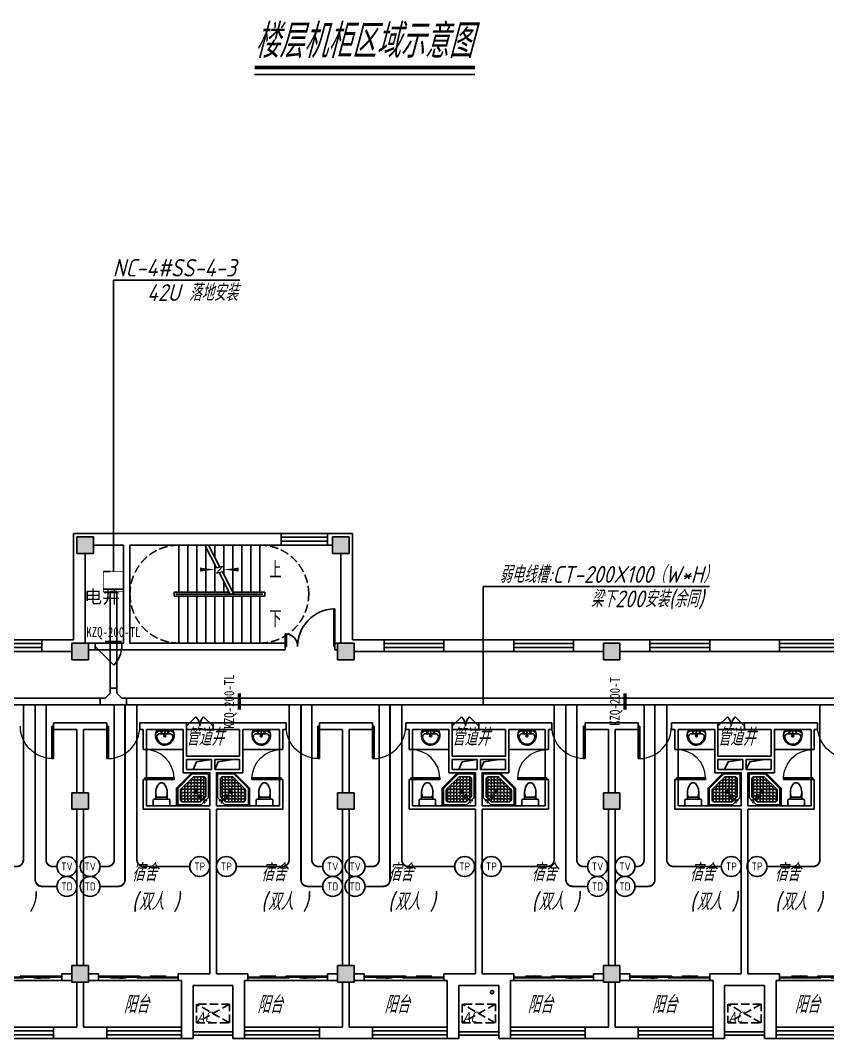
# Model space of a CAD drawing. Extents: x 0 to 2972856, y -1269770 to 0.
# Drawn here: x 2681356 to 2705657, y -1232746 to -1202110 of the extents above; entities that cross this region are included whole.
import ezdxf
from ezdxf.enums import TextEntityAlignment as Align

# ---------------------------------------------------------------- set-up
doc = ezdxf.new("R2010")
doc.units = 0
doc.header["$LTSCALE"] = 1000
doc.header["$PDSIZE"] = 50
doc.linetypes.add('DASH', pattern=[0.35, 0.25, -0.1])
doc.linetypes.add('接地线', pattern=[1.35002, 0.5, -1e-05, 1e-05, 0.5, -0.125, 0.1, -0.125])
for name, color, linetype in [('0000集水坑', 4, 'Continuous'), ('1-建筑底图', 8, 'Continuous'), ('CABLETRAY_DIM', 3, 'Continuous'), ('CABLETRAY_PDS', 4, 'Continuous'), ('EQUIP-通讯', 3, 'Continuous'), ('PUB_TEXT', 7, 'Continuous'), ('TEL_SYMB', 3, 'Continuous'), ('WIRE-综合布线', 4, 'Continuous'), ('抗震支吊架', 2, 'Continuous'), ('洁具', 251, 'Continuous'), ('电-线路-接地网', 6, '接地线'), ('空调外机', 251, 'Continuous')]:
    doc.layers.add(name, color=color, linetype=linetype)
doc.styles.add('_TCH_DIM', font='SIMPLEX', dxfattribs={"bigfont": 'GBCBIG'})
doc.styles.add('_TEL_ATTDEF', font='GBENOR', dxfattribs={"width": 0.8, "height": 3, "bigfont": 'GBCBIG'})
doc.styles.add('_TEL_DIM', font='SIMPLEX', dxfattribs={"width": 0.8, "height": 3.5, "bigfont": 'HZTXT'})
doc.styles.add('kzcad', font='', dxfattribs={"width": 0.8})
doc.styles.get("Standard").update_dxf_attribs({"font": 'gbeitc.shx', "bigfont": 'gbcbig.shx'})
doc.styles.add('黑体', font='')
doc.styles.get('kzcad').set_extended_font_data('SimSun')
doc.styles.get('黑体').set_extended_font_data('SimHei')
doc.linetypes.add('JIEDI', pattern='A,1.25,-0.25,0.25,-0.25,0.625,["/",Standard,S=0.6,R=0,X=0,Y=-0.3],0.625,-0.25,0.25,-0.25', length=4)

# ---------------------------------------------------------------- blocks, each defined once
blk = doc.blocks.new('19寸标准机柜')
at = {"layer": 'CABLETRAY_PDS'}
blk.add_line((-300, 0), (-100, 0), dxfattribs=at)
at = {"layer": '电-线路-接地网', "color": 3, "linetype": 'JIEDI', "const_width": 15}
blk.add_lwpolyline([(-300, 0), (300, 0), (300, -600), (-300, -600)], close=True, dxfattribs=at)
at = {"layer": '电-线路-接地网', "color": 3, "linetype": 'JIEDI'}
blk.add_lwpolyline([(-300, -531), (300, -531)], dxfattribs=at)
blk = doc.blocks.new('$equip$00003204')
at = {"const_width": 0.05}
blk.add_lwpolyline([(0, 0.5, -1), (0, -0.5, -1), (0, 0.5, 0.021884)], format="xyb", dxfattribs=at)
blk.add_circle((0, 0), 0.5)
for p in [(-0.5, 0), (0, 0.5), (0.5, 0), (0, -0.5)]:
    blk.add_point(p)
at = {"color": 7, "style": '_TEL_ATTDEF'}
blk.add_attdef('$TEXT$', text='', height=0.4, dxfattribs=at).set_placement((0, 0), align=Align.MIDDLE_CENTER)
at = {"color": 7, "style": '_TEL_DIM', "flags": 1}
for tag in ['A', 'REMARK']:
    blk.add_attdef(tag, text='', height=0.00002, dxfattribs=at).set_placement((0, 0), align=Align.MIDDLE_CENTER)
blk = doc.blocks.new('$equip$00003209')
at = {"const_width": 0.05}
blk.add_lwpolyline([(0, 0.5, -1), (0, -0.5, -1), (0, 0.5, 0.021884)], format="xyb", dxfattribs=at)
blk.add_circle((0, 0), 0.5)
for p in [(-0.5, 0), (0, 0.5), (0.5, 0), (0, -0.5)]:
    blk.add_point(p)
at = {"color": 7, "style": '_TEL_ATTDEF'}
blk.add_attdef('$TEXT$', text='', height=0.4, dxfattribs=at).set_placement((0, 0), align=Align.MIDDLE_CENTER)
at = {"color": 7, "style": '_TEL_DIM', "flags": 1}
for tag in ['A', 'REMARK']:
    blk.add_attdef(tag, text='', height=0.00002, dxfattribs=at).set_placement((0, 0), align=Align.MIDDLE_CENTER)
blk = doc.blocks.new('$equip$00003208')
at = {"const_width": 0.05}
blk.add_lwpolyline([(0, 0.5, -1), (0, -0.5, -1), (0, 0.5, 0.021884)], format="xyb", dxfattribs=at)
blk.add_circle((0, 0), 0.5)
for p in [(-0.5, 0), (0, 0.5), (0.5, 0), (0, -0.5)]:
    blk.add_point(p)
at = {"color": 7, "style": '_TEL_ATTDEF'}
blk.add_attdef('$TEXT$', text='', height=0.4, dxfattribs=at).set_placement((0, 0), align=Align.MIDDLE_CENTER)
at = {"color": 7, "style": '_TEL_DIM', "flags": 1}
for tag in ['A', 'REMARK']:
    blk.add_attdef(tag, text='', height=0.00002, dxfattribs=at).set_placement((0, 0), align=Align.MIDDLE_CENTER)
blk = doc.blocks.new('2t21gqw')
at = {"layer": '0000集水坑'}
blk.add_circle((20400, -76400), 50, dxfattribs=at)
blk = doc.blocks.new('1F平面-CAD导入_dwg_Drawing4_t3_dwg_$plan$00001613-474159-1F-927810-1F')
at = {"layer": '洁具'}
for p, q in [((-200, 170), (-430, 170)), ((-260, -140), (-260, 140)), ((-30, 250), (-170, 250)), ((-200, -170), (-200, -220)), ((-170, -250), (-30, -250))]:
    blk.add_line(p, q, dxfattribs=at)
for points in [[(-200, 220), (-200, 170), (-200, -170), (-430, -170)], [(0, -220), (0, 220)]]:
    blk.add_lwpolyline(points, dxfattribs=at)
for centre, radius, start, end in [((-590, 0), 110, 123.4509, 236.5491), ((-413, -227), 398, 67.4505, 126.6381), ((-170, 220), 30, 90, 180), ((-30, 220), 30, 0, 90), ((-413, 227), 398, 233.3619, 292.5495), ((-170, -220), 30, 180, 270), ((-30, -220), 30, 270, 0)]:
    blk.add_arc(centre, radius, start, end, dxfattribs=at)
blk = doc.blocks.new('$lvtry$00000169')
at = {"color": 0}
for p, q in [((259, -36), (259, 0)), ((36, -259), (0, -259)), ((24, -259), (24, -976)), ((259, -36), (36, -259)), ((36, -259), (36, -964)), ((276, -120), (120, -276)), ((120, -276), (120, -808)), ((144, -151), (291, -298)), ((151, -144), (298, -291)), ((173, -309), (173, -239)), ((183, -213), (205, -213)), ((220, -213), (243, -213)), ((259, -24), (976, -24)), ((259, -36), (964, -36)), ((270, -213), (270, -143)), ((270, -213), (340, -213)), ((270, -263), (270, -239)), ((276, -120), (808, -120)), ((366, -213), (366, -143)), ((366, -213), (436, -213)), ((366, -309), (366, -239)), ((462, -213), (462, -143)), ((462, -213), (532, -213)), ((462, -309), (462, -239)), ((558, -213), (558, -143)), ((558, -213), (628, -213)), ((558, -309), (558, -239)), ((655, -213), (655, -143)), ((655, -213), (725, -213)), ((655, -309), (655, -239)), ((751, -213), (751, -143)), ((751, -213), (821, -213)), ((751, -309), (751, -239)), ((847, -213), (847, -143)), ((847, -213), (880, -213)), ((847, -309), (847, -239)), ((880, -192), (880, -460)), ((964, -36), (976, -24)), ((964, -36), (964, -525)), ((976, -24), (976, -530)), ((120, -309), (147, -309)), ((120, -405), (147, -405)), ((120, -501), (147, -501)), ((120, -598), (147, -598)), ((173, -309), (243, -309)), ((173, -405), (173, -335)), ((173, -405), (243, -405)), ((173, -501), (173, -431)), ((173, -501), (243, -501)), ((173, -598), (173, -528)), ((173, -598), (243, -598)), ((270, -405), (270, -335)), ((270, -405), (340, -405)), ((270, -501), (270, -431)), ((270, -501), (340, -501)), ((270, -598), (270, -528)), ((270, -598), (340, -598)), ((334, -309), (340, -309)), ((366, -309), (436, -309)), ((366, -405), (366, -335)), ((366, -405), (379, -405)), ((366, -501), (366, -431)), ((366, -501), (436, -501)), ((366, -598), (366, -528)), ((366, -598), (436, -598)), ((462, -309), (532, -309)), ((462, -405), (462, -335)), ((462, -405), (532, -405)), ((462, -501), (462, -431)), ((462, -501), (532, -501)), ((462, -598), (462, -528)), ((462, -598), (532, -598)), ((859, -511), (511, -859)), ((964, -525), (525, -964)), ((976, -530), (530, -976)), ((558, -309), (628, -309)), ((558, -405), (558, -335)), ((558, -405), (628, -405)), ((558, -501), (558, -431)), ((558, -501), (628, -501)), ((558, -598), (558, -528)), ((558, -598), (628, -598)), ((655, -309), (725, -309)), ((655, -405), (655, -335)), ((655, -405), (725, -405)), ((655, -501), (655, -431)), ((655, -501), (725, -501)), ((655, -598), (655, -528)), ((655, -598), (725, -598)), ((751, -309), (821, -309)), ((751, -405), (751, -335)), ((751, -405), (821, -405)), ((751, -501), (751, -431)), ((751, -501), (821, -501)), ((751, -598), (751, -528)), ((751, -598), (773, -598)), ((847, -309), (880, -309)), ((847, -405), (847, -335)), ((847, -405), (880, -405)), ((847, -501), (847, -431)), ((847, -501), (867, -501)), ((964, -525), (976, -530)), ((120, -694), (147, -694)), ((120, -790), (147, -790)), ((173, -694), (173, -624)), ((173, -694), (243, -694)), ((173, -790), (173, -720)), ((173, -790), (243, -790)), ((173, -878), (173, -816)), ((192, -880), (460, -880)), ((270, -694), (270, -624)), ((270, -694), (340, -694)), ((270, -790), (270, -720)), ((270, -790), (340, -790)), ((270, -880), (270, -816)), ((366, -694), (366, -624)), ((366, -694), (436, -694)), ((366, -790), (366, -720)), ((366, -790), (436, -790)), ((366, -880), (366, -816)), ((462, -694), (462, -624)), ((462, -694), (532, -694)), ((462, -790), (462, -720)), ((462, -790), (532, -790)), ((462, -880), (462, -816)), ((558, -694), (558, -624)), ((558, -694), (628, -694)), ((558, -790), (558, -720)), ((558, -790), (580, -790)), ((655, -694), (655, -624)), ((655, -694), (676, -694)), ((36, -964), (24, -976)), ((24, -976), (530, -976)), ((36, -964), (525, -964)), ((525, -964), (530, -976))]:
    blk.add_line(p, q, dxfattribs=at)
blk.add_lwpolyline([(0, 0), (0, -1000), (540, -1000), (1000, -540), (1000, 0)], close=True)
for points in [[(0, 0), (0, -1000)], [(0, 0), (1000, 0)], [(1000, 0), (1000, -540)], [(136, -190), (148, -178), (132, -162), (121, -174)], [(190, -136), (178, -148), (162, -132), (174, -121)], [(1000, -540), (540, -1000)], [(0, -1000), (540, -1000)]]:
    blk.add_lwpolyline(points, close=True, dxfattribs=at)
for radius in [43.8, 31.1]:
    blk.add_circle((416, -428), radius, dxfattribs=at)
for centre, radius, start, end in [((296, -296), 40.6, 142.583, 128.4197), ((296, -296), 28.6, 145.828, 125.6599), ((808, -192), 72, 0, 90), ((808, -460), 72, 315, 0), ((192, -808), 72, 180, 270), ((460, -808), 72, 270, 315)]:
    blk.add_arc(centre, radius, start, end, dxfattribs=at)
for p in [(103, -156, 0), (156, -102, 0), (416, -428, 0)]:
    blk.add_point(p, dxfattribs=at)
blk = doc.blocks.new('$lvtry$00000178')
at = {"color": 0}
for p, q in [((-238, 0), (238, 0)), ((-214, -36), (-272, -91)), ((-180, -23), (180, -23)), ((-142, -105), (140, -105)), ((140, -105), (-142, -105)), ((216, -37), (268, -91))]:
    blk.add_line(p, q, dxfattribs=at)
blk.add_lwpolyline([(-104, -430, 0.224698), (110, -425, 0.348046), (269, -79), (239, 0), (-241, 0), (-271, -79, 0.356844)], format="xyb", close=True, dxfattribs=at)
for centre, radius in [((-100, -65), 16.3), ((1, -172), 31.6), ((100, -65), 16.3)]:
    blk.add_circle(centre, radius, dxfattribs=at)
at = {"color": 0, "lineweight": 13}
blk.add_circle((1, -172), 23, dxfattribs=at)
at = {"color": 0}
for centre, radius, start, end in [((-142, -205), 100, 90, 190.5602), ((-1, -179), 243, 190.5602, 349.4398), ((-180, -73), 50, 90, 133.181), ((140, -205), 100, 349.4398, 90), ((180, -73), 50, 44.5607, 90)]:
    blk.add_arc(centre, radius, start, end, dxfattribs=at)
for p in [(0, -65), (1, -172)]:
    blk.add_point(p, dxfattribs=at)
blk = doc.blocks.new('A$C70365C93')
at = {"layer": '洁具'}
blk.add_lwpolyline([(-1900, 2300), (-1900, 1700), (-800, 1700), (-800, 2300)], close=True, dxfattribs=at)
blk.add_blockref('$lvtry$00000178', (-1350, 2280), dxfattribs=at)
at = {"layer": '洁具', "rotation": 180}
blk.add_blockref('$lvtry$00000169', (0, 0), dxfattribs=at)
at = {"layer": '洁具', "extrusion": (0, 0, -1), "xscale": -1, "zscale": -1, "rotation": 90}
blk.add_blockref('1F平面-CAD导入_dwg_Drawing4_t3_dwg_$plan$00001613-474159-1F-927810-1F', (1450, 0), dxfattribs=at)
blk = doc.blocks.new('A$Cf5a72a1b')
at = {"layer": '空调外机', "linetype": 'DASH'}
for p, q in [((1000, 563), (0, 0)), ((1000, 0), (0, 563))]:
    blk.add_line(p, q, dxfattribs=at)
blk.add_lwpolyline([(1000, 563), (0, 563), (0, 0), (1000, 0)], close=True, dxfattribs=at)
at = {"layer": 'PUB_TEXT'}
blk.add_text('AC', height=315, dxfattribs=at).set_placement((5, 18))
blk = doc.blocks.new('$WINLIB2D$00000001')
at = {"color": 0}
for points in [[(-0.5, 0.5), (-0.5, -0.5)], [(-0.5, 0.5), (0.5, 0.5)], [(0.5, -0.5), (0.5, 0.5)], [(0.5, 0.167), (-0.5, 0.167)], [(0.5, -0.167), (-0.5, -0.167)], [(-0.5, -0.5), (0.5, -0.5)]]:
    blk.add_lwpolyline(points, dxfattribs=at)
blk = doc.blocks.new('$DorLib2D$00000131')
at = {"color": 0, "linetype": 'Continuous'}
for p, q in [((0.15, 0.125), (0.232, 0.197)), ((0.232, 0.197), (0.232, 0.125)), ((-0.5, 0.125), (-0.5, 0)), ((0.019, 0.125), (-0.5, 0.125)), ((-0.5, 0), (0.019, 0)), ((-0.024, 0), (0.5, 0)), ((-0.024, -0.125), (-0.024, 0)), ((0.019, 0), (0.019, 0.125)), ((0.35, 0.125), (0.15, 0.125)), ((0.5, 0), (0.5, -0.125)), ((-0.35, -0.125), (-0.15, -0.125)), ((-0.232, -0.197), (-0.232, -0.125)), ((-0.15, -0.125), (-0.232, -0.197)), ((0.5, -0.125), (-0.024, -0.125))]:
    blk.add_line(p, q, dxfattribs=at)
blk = doc.blocks.new('$DorLib2D$00000114')
at = {"color": 0}
blk.add_line((0.5, 0), (-0.207, 0.707), dxfattribs=at)
blk.add_arc((0.5, 0), 1, 135, 180, dxfattribs=at)
blk = doc.blocks.new('$DorLib2D$00000225')
at = {"color": 0}
for p, q in [((0.475, -0.001), (0.475, 0.752)), ((0.475, 0.752), (0.5, 0.752)), ((0.5, -0.001), (0.5, 0.752)), ((-0.5, 0), (-0.5, 0.252)), ((-0.475, 0.252), (-0.5, 0.252)), ((-0.475, 0), (-0.475, 0.252)), ((-0.475, 0), (-0.5, 0)), ((0.475, -0.001), (0.5, -0.001))]:
    blk.add_line(p, q, dxfattribs=at)
for centre, radius, start, end in [((0.505, -0.002), 0.755, 92.2493, 179.7238), ((-0.501, 0.003), 0.251, 359.7899, 84.0974)]:
    blk.add_arc(centre, radius, start, end, dxfattribs=at)
blk = doc.blocks.new('$DorLib2D$00000116')
at = {"color": 0}
for p, q in [((-0.5, 0), (-0.146, 0.354)), ((0.5, 0), (0.146, 0.354))]:
    blk.add_line(p, q, dxfattribs=at)
for centre, start, end in [((-0.5, 0), 0, 45), ((0.5, 0), 135, 180)]:
    blk.add_arc(centre, 0.5, start, end, dxfattribs=at)
blk = doc.blocks.new('$DorLib2D$00000001')
for p, q in [((0.45, 0.975), (0.5, 0.975)), ((0.45, 0), (0.45, 0.975)), ((0.5, 0), (0.5, 0.975)), ((0.5, 0), (0.45, 0))]:
    blk.add_line(p, q)
at = {"lineweight": 13}
blk.add_arc((0.475, 0), 0.975, 91.4693, 180, dxfattribs=at)
blk = doc.blocks.new('1-三层建筑底图')
at = {"layer": '1-建筑底图'}
for points in [[(8100, 12900), (7600, 12900), (7600, 12400), (8100, 12400)], [(15800, 12900), (15300, 12900), (15300, 12400), (15800, 12400)], [(7950, 9700), (7450, 9700), (7450, 9200), (7950, 9200)], [(15950, 9700), (15450, 9700), (15450, 9200), (15950, 9200)], [(23950, 9700), (23450, 9700), (23450, 9200), (23950, 9200)], [(7950, 5200), (7450, 5200), (7450, 4700), (7950, 4700)], [(15950, 5200), (15450, 5200), (15450, 4700), (15950, 4700)], [(23950, 5200), (23450, 5200), (23450, 4700), (23950, 4700)], [(7950, 0), (7450, 0), (7450, -500), (7950, -500)], [(15950, 0), (15450, 0), (15450, -500), (15950, -500)], [(23950, 0), (23450, 0), (23450, -500), (23950, -500)]]:
    blk.add_hatch(color=256, dxfattribs=at).paths.add_polyline_path(points)
for p, q in [((9100, 13000), (7500, 13000)), ((7500, 9800), (7500, 13000)), ((8100, 12900), (7600, 12900)), ((7600, 12900), (7600, 12400)), ((8100, 12400), (8100, 12900)), ((13750, 13000), (9100, 13000)), ((13750, 12650), (13750, 13000)), ((15900, 13000), (15150, 13000)), ((15150, 13000), (15150, 12650)), ((15800, 12900), (15300, 12900)), ((15300, 12900), (15300, 12400)), ((15800, 12400), (15800, 12900)), ((15900, 9800), (15900, 13000)), ((9000, 12650), (8100, 12650)), ((9000, 9700), (9000, 12650)), ((9200, 9700), (9200, 12650)), ((9200, 12650), (13750, 12650)), ((10675, 12650), (9200, 12650)), ((9200, 12650), (9200, 9700)), ((11450.4, 12650), (10675, 12650)), ((10675, 11235), (10675, 12650)), ((10675, 11235), (10675, 12650)), ((10945, 11235), (10945, 12650)), ((11215, 11235), (11215, 12650)), ((11807.2, 11963.3), (11450.4, 12650)), ((11485, 11235), (11485, 12583.5)), ((13105, 12650), (11563.1, 12650)), ((11908.3, 11985.7), (11563.1, 12650)), ((11755, 12280.7), (11755, 12650)), ((12025, 11761.1), (12025, 12650)), ((12295, 11241.5), (12295, 12650)), ((12565, 11235), (12565, 12650)), ((12835, 11235), (12835, 12650)), ((13105, 11235), (13105, 12650)), ((15150, 12650), (15300, 12650)), ((7600, 12400), (8100, 12400)), ((7850, 9700), (7850, 12400)), ((15300, 12400), (15800, 12400)), ((15550, 9700), (15550, 12400)), ((11755, 11235), (11755, 12063.9)), ((11989.6, 12003.6), (11807.2, 11963.3)), ((11807.7, 11805.5), (11989.6, 12003.6)), ((11982, 11843.9), (11807.7, 11805.5)), ((12216.9, 11175), (11880.9, 11821.6)), ((12329.6, 11175), (11982, 11843.9)), ((12025, 11235), (12025, 11544.3)), ((12185.7, 11235), (10525, 11235)), ((10525, 11235), (10525, 11115)), ((10525, 11115), (13255, 11115)), ((12216.9, 11175), (10585, 11175)), ((10585, 11175), (10585, 11175)), ((10585, 11175), (12216.9, 11175)), ((12216.9, 11175), (10675, 11175)), ((10675, 11175), (13105, 11175)), ((10675, 11115), (10675, 9700)), ((10675, 9700), (10675, 11115)), ((10945, 11115), (10945, 9700)), ((11215, 11115), (11215, 9700)), ((11485, 11115), (11485, 9700)), ((11755, 11115), (11755, 9700)), ((12025, 11115), (12025, 9700)), ((12295, 11115), (12295, 9700)), ((13255, 11235), (12298.4, 11235)), ((13105, 11175), (12329.6, 11175)), ((13195, 11175), (12329.6, 11175)), ((12329.6, 11175), (13195, 11175)), ((12565, 11115), (12565, 9700)), ((12835, 11115), (12835, 9700)), ((13105, 11175), (13105, 11175)), ((13105, 11115), (13105, 9700)), ((13195, 11175), (13195, 11175)), ((13255, 11115), (13255, 11235)), ((7500, 9800), (6550, 9800)), ((6550, 9800), (6550, 9450)), ((7950, 9700), (7450, 9700)), ((7450, 9700), (7450, 9200)), ((7950, 9200), (7950, 9700)), ((8150, 9700), (7950, 9700)), ((7950, 9500), (8150, 9500)), ((8150, 9500), (8150, 9700)), ((8950, 9700, 100), (8150, 9700, 100)), ((8950, 9500, 100), (8150, 9500, 100)), ((9000, 9700), (8950, 9700)), ((8950, 9700), (8950, 9500)), ((8950, 9500), (9100, 9500)), ((9100, 9500), (13870, 9500)), ((13870, 9700), (9200, 9700)), ((9200, 9700), (10675, 9700)), ((10675, 9700), (13105, 9700)), ((13870, 9500), (13870, 9700)), ((15450, 9700), (15370, 9700)), ((15370, 9700), (15370, 9500)), ((15370, 9500), (15450, 9500)), ((15950, 9700), (15450, 9700)), ((15450, 9700), (15450, 9200)), ((16850, 9800), (15900, 9800)), ((15950, 9200), (15950, 9700)), ((16850, 9450), (16850, 9800)), ((20750, 9800), (18650, 9800)), ((18650, 9800), (18650, 9450)), ((20750, 9450), (20750, 9800)), ((23700, 9800), (22550, 9800)), ((22550, 9800), (22550, 9450)), ((23950, 9700), (23450, 9700)), ((23450, 9700), (23450, 9200)), ((24850, 9800), (23700, 9800)), ((23950, 9200), (23950, 9700)), ((24850, 9450), (24850, 9800)), ((28750, 9800), (26650, 9800)), ((26650, 9800), (26650, 9450)), ((28750, 9450), (28750, 9800)), ((6550, 9450), (7450, 9450)), ((7450, 9200), (7950, 9200)), ((15450, 9200), (15950, 9200)), ((15950, 9450), (16850, 9450)), ((18650, 9450), (20750, 9450)), ((22550, 9450), (23450, 9450)), ((23450, 9200), (23950, 9200)), ((23950, 9450), (24850, 9450)), ((26650, 9450), (28750, 9450)), ((7700, 7300), (6900, 7300)), ((6900, 7300), (6900, 7100)), ((6900, 7100), (7600, 7100)), ((7600, 7100), (7600, 5200)), ((8500, 7300), (7700, 7300)), ((7800, 7100), (8500, 7100)), ((7800, 7100), (7800, 5200)), ((8500, 7100), (8500, 7300)), ((9600, 7300), (9500, 7300)), ((9500, 7300), (9500, 7100)), ((9500, 7100), (9600, 7100)), ((10800, 7300), (9600, 7300)), ((9600, 7100), (9600, 6500)), ((10800, 7100), (9700, 7100)), ((9700, 6500), (9700, 7100)), ((10900, 7300), (10800, 7300)), ((10800, 7100), (10800, 6300)), ((11700, 7300), (10900, 7300)), ((10900, 7100), (10900, 7300)), ((11700, 7100), (10900, 7100)), ((10900, 7100), (10900, 6300)), ((12600, 7300), (11700, 7300)), ((11700, 7300), (11700, 7100)), ((11700, 7100), (12500, 7100)), ((12500, 7100), (12500, 6300)), ((13800, 7300), (12600, 7300)), ((13700, 7100), (12600, 7100)), ((12600, 7100), (12600, 6300)), ((13700, 7100), (13700, 6500)), ((13900, 7300), (13800, 7300)), ((13800, 6500), (13800, 7100)), ((13800, 7100), (13900, 7100)), ((13900, 7100), (13900, 7300)), ((15700, 7300), (14900, 7300)), ((14900, 7300), (14900, 7100)), ((14900, 7100), (15600, 7100)), ((15600, 7100), (15600, 5200)), ((16500, 7300), (15700, 7300)), ((15800, 7100), (15800, 5200)), ((15800, 7100), (16500, 7100)), ((16500, 7100), (16500, 7300)), ((17600, 7300), (17500, 7300)), ((17500, 7300), (17500, 7100)), ((17500, 7100), (17600, 7100)), ((18800, 7300), (17600, 7300)), ((17600, 7100), (17600, 6500)), ((18800, 7100), (17700, 7100)), ((17700, 6500), (17700, 7100)), ((18900, 7300), (18800, 7300)), ((18800, 7100), (18800, 6300)), ((19700, 7300), (18900, 7300)), ((18900, 7100), (18900, 7300)), ((19700, 7100), (18900, 7100)), ((18900, 7100), (18900, 6300)), ((20600, 7300), (19700, 7300)), ((19700, 7300), (19700, 7100)), ((19700, 7100), (20500, 7100)), ((20500, 7100), (20500, 6300)), ((21800, 7300), (20600, 7300)), ((21700, 7100), (20600, 7100)), ((20600, 7100), (20600, 6300)), ((21700, 7100), (21700, 6500)), ((21900, 7300), (21800, 7300)), ((21800, 6500), (21800, 7100)), ((21800, 7100), (21900, 7100)), ((21900, 7100), (21900, 7300)), ((23700, 7300), (22900, 7300)), ((22900, 7300), (22900, 7100)), ((22900, 7100), (23600, 7100)), ((23600, 7100), (23600, 5200)), ((24500, 7300), (23700, 7300)), ((23800, 7100), (23800, 5200)), ((23800, 7100), (24500, 7100)), ((24500, 7100), (24500, 7300)), ((25600, 7300), (25500, 7300)), ((25500, 7300), (25500, 7100)), ((25500, 7100), (25600, 7100)), ((26800, 7300), (25600, 7300)), ((25600, 7100), (25600, 6500)), ((26800, 7100), (25700, 7100)), ((25700, 6500), (25700, 7100)), ((26900, 7300), (26800, 7300)), ((26800, 7100), (26800, 6300)), ((27700, 7300), (26900, 7300)), ((26900, 7100), (26900, 7300)), ((27700, 7100), (26900, 7100)), ((26900, 7100), (26900, 6300)), ((28600, 7300), (27700, 7300)), ((27700, 7300), (27700, 7100)), ((27700, 7100), (28500, 7100)), ((28500, 7100), (28500, 6300)), ((29800, 7300), (28600, 7300)), ((29700, 7100), (28600, 7100)), ((28600, 7100), (28600, 6300)), ((29700, 7100), (29700, 6500)), ((29900, 7300), (29800, 7300)), ((29800, 6500), (29800, 7100)), ((29800, 7100), (29900, 7100)), ((29900, 7100), (29900, 7300)), ((9600, 6500), (9700, 6500)), ((9700, 6500), (9700, 5600)), ((13700, 6500), (13700, 5600)), ((13700, 6500), (13800, 6500)), ((17600, 6500), (17700, 6500)), ((17700, 6500), (17700, 5600)), ((21700, 6500), (21700, 5600)), ((21700, 6500), (21800, 6500)), ((25600, 6500), (25700, 6500)), ((25700, 6500), (25700, 5600)), ((29700, 6500), (29700, 5600)), ((29700, 6500), (29800, 6500)), ((10800, 6300), (10800, 5800)), ((11700, 6300), (10900, 6300)), ((11650, 6200), (10900, 6200)), ((10900, 6200), (10900, 5900)), ((11650, 6200), (11650, 5900)), ((12500, 6300), (11700, 6300)), ((12500, 6200), (11750, 6200)), ((11750, 6200), (11750, 5900)), ((12500, 6200), (12500, 5900)), ((12600, 6300), (12600, 5800)), ((18800, 6300), (18800, 5800)), ((19700, 6300), (18900, 6300)), ((19650, 6200), (18900, 6200)), ((18900, 6200), (18900, 5900)), ((19650, 6200), (19650, 5900)), ((20500, 6300), (19700, 6300)), ((20500, 6200), (19750, 6200)), ((19750, 6200), (19750, 5900)), ((20500, 6200), (20500, 5900)), ((20600, 6300), (20600, 5800)), ((26800, 6300), (26800, 5800)), ((27700, 6300), (26900, 6300)), ((27650, 6200), (26900, 6200)), ((26900, 6200), (26900, 5900)), ((27650, 6200), (27650, 5900)), ((28500, 6300), (27700, 6300)), ((28500, 6200), (27750, 6200)), ((27750, 6200), (27750, 5900)), ((28500, 6200), (28500, 5900)), ((28600, 6300), (28600, 5800)), ((11650, 5900), (10900, 5900)), ((12500, 5900), (11750, 5900)), ((19650, 5900), (18900, 5900)), ((20500, 5900), (19750, 5900)), ((27650, 5900), (26900, 5900)), ((28500, 5900), (27750, 5900)), ((9700, 5600), (9600, 5600)), ((9600, 5600), (9600, 4700)), ((9700, 4800), (9700, 5600)), ((11600, 5800), (10800, 5800)), ((11600, 5800), (11600, 4800)), ((11800, 5800), (11800, 4800)), ((12600, 5800), (11800, 5800)), ((13800, 5600), (13700, 5600)), ((13700, 5600), (13700, 4800)), ((13800, 4700), (13800, 5600)), ((17700, 5600), (17600, 5600)), ((17600, 5600), (17600, 4700)), ((17700, 4800), (17700, 5600)), ((19600, 5800), (18800, 5800)), ((19600, 5800), (19600, 4800)), ((19800, 5800), (19800, 4800)), ((20600, 5800), (19800, 5800)), ((21800, 5600), (21700, 5600)), ((21700, 5600), (21700, 4800)), ((21800, 4700), (21800, 5600)), ((25700, 5600), (25600, 5600)), ((25600, 5600), (25600, 4700)), ((25700, 4800), (25700, 5600)), ((27600, 5800), (26800, 5800)), ((27600, 5800), (27600, 4800)), ((27800, 5800), (27800, 4800)), ((28600, 5800), (27800, 5800)), ((29800, 5600), (29700, 5600)), ((29700, 5600), (29700, 4800)), ((29800, 4700), (29800, 5600)), ((7950, 5200), (7450, 5200)), ((7450, 5200), (7450, 4700)), ((7950, 4700), (7950, 5200)), ((15950, 5200), (15450, 5200)), ((15450, 5200), (15450, 4700)), ((15950, 4700), (15950, 5200)), ((23950, 5200), (23450, 5200)), ((23450, 5200), (23450, 4700)), ((23950, 4700), (23950, 5200)), ((7450, 4700), (7950, 4700)), ((7600, 4700), (7600, 0)), ((7800, 4700), (7800, 0)), ((9600, 4700), (11600, 4700)), ((9700, 4800), (11600, 4800)), ((11600, 4700), (11600, -250)), ((13700, 4800), (11800, 4800)), ((13800, 4700), (11800, 4700)), ((11800, 4700), (11800, -250)), ((15450, 4700), (15950, 4700)), ((15600, 4700), (15600, 0)), ((15800, 4700), (15800, 0)), ((17600, 4700), (19600, 4700)), ((17700, 4800), (19600, 4800)), ((19600, 4700), (19600, -250)), ((21700, 4800), (19800, 4800)), ((21800, 4700), (19800, 4700)), ((19800, 4700), (19800, -250)), ((23450, 4700), (23950, 4700)), ((23600, 4700), (23600, 0)), ((23800, 4700), (23800, 0)), ((25600, 4700), (27600, 4700)), ((25700, 4800), (27600, 4800)), ((27600, 4700), (27600, -250)), ((29700, 4800), (27800, 4800)), ((29800, 4700), (27800, 4700)), ((27800, 4700), (27800, -250)), ((7950, 0), (7450, 0)), ((7450, 0), (7450, -500)), ((7950, -500), (7950, 0)), ((15950, 0), (15450, 0)), ((15450, 0), (15450, -500)), ((15950, -500), (15950, 0)), ((23950, 0), (23450, 0)), ((23450, 0), (23450, -500)), ((23950, -500), (23950, 0)), ((7450, -250), (7150, -250)), ((7150, -250), (7150, -450)), ((8250, -250), (7950, -250)), ((8250, -450), (8250, -250)), ((11000, -250), (10650, -250)), ((10650, -250), (10650, -450)), ((11600, -250), (11000, -250)), ((12400, -250), (11800, -250)), ((12750, -250), (12400, -250)), ((12750, -450), (12750, -250)), ((15450, -250), (15150, -250)), ((15150, -250), (15150, -450)), ((16250, -250), (15950, -250)), ((16250, -450), (16250, -250)), ((19000, -250), (18650, -250)), ((18650, -250), (18650, -450)), ((19600, -250), (19000, -250)), ((20400, -250), (19800, -250)), ((20750, -250), (20400, -250)), ((20750, -450), (20750, -250)), ((23450, -250), (23150, -250)), ((23150, -250), (23150, -450)), ((24250, -250), (23950, -250)), ((24250, -450), (24250, -250)), ((27000, -250), (26650, -250)), ((26650, -250), (26650, -450)), ((27600, -250), (27000, -250)), ((28400, -250), (27800, -250)), ((28750, -250), (28400, -250)), ((28750, -450), (28750, -250)), ((7150, -450), (4750, -450)), ((7150, -450), (7450, -450)), ((7450, -500), (7950, -500)), ((7600, -500), (7600, -1850)), ((7800, -500), (7800, -1850)), ((7950, -450), (8250, -450)), ((10650, -450), (8250, -450)), ((10650, -450), (10750, -450)), ((10750, -450), (10750, -1850)), ((11100, -600), (11100, -2200)), ((11700, -600), (11100, -600)), ((12300, -600), (11700, -600)), ((12300, -600), (12300, -2200)), ((12650, -450), (12650, -1850)), ((12650, -450), (12750, -450)), ((15150, -450), (12750, -450)), ((15150, -450), (15450, -450)), ((15450, -500), (15950, -500)), ((15600, -500), (15600, -1850)), ((15800, -500), (15800, -1850)), ((15950, -450), (16250, -450)), ((18650, -450), (16250, -450)), ((18650, -450), (18750, -450)), ((18750, -450), (18750, -1850)), ((19100, -600), (19100, -2200)), ((19700, -600), (19100, -600)), ((20300, -600), (19700, -600)), ((20300, -600), (20300, -2200)), ((20650, -450), (20650, -1850)), ((20650, -450), (20750, -450)), ((23150, -450), (20750, -450)), ((23150, -450), (23450, -450)), ((23450, -500), (23950, -500)), ((23600, -500), (23600, -1850)), ((23800, -500), (23800, -1850)), ((23950, -450), (24250, -450)), ((26650, -450), (24250, -450)), ((26650, -450), (26750, -450)), ((26750, -450), (26750, -1850)), ((27100, -600), (27100, -2200)), ((27700, -600), (27100, -600)), ((28300, -600), (27700, -600)), ((28300, -600), (28300, -2200)), ((28650, -450), (28750, -450)), ((28650, -450), (28650, -1850)), ((28750, -450), (31150, -450)), ((7600, -1850), (6900, -1850)), ((6900, -1850), (6900, -2200)), ((8500, -1850), (7800, -1850)), ((8500, -2200), (8500, -1850)), ((10750, -1850), (10750, -2200)), ((12650, -2200), (12650, -1850)), ((15600, -1850), (14900, -1850)), ((14900, -1850), (14900, -2200)), ((16500, -1850), (15800, -1850)), ((16500, -2200), (16500, -1850)), ((18750, -1850), (18750, -2200)), ((20650, -2200), (20650, -1850)), ((23600, -1850), (22900, -1850)), ((22900, -1850), (22900, -2200)), ((24500, -1850), (23800, -1850)), ((24500, -2200), (24500, -1850)), ((26750, -1850), (26750, -2200)), ((28650, -2200), (28650, -1850)), ((6900, -2200), (7700, -2200)), ((7700, -2200), (8500, -2200)), ((10750, -2200), (11100, -2200)), ((12300, -2200), (12650, -2200)), ((14900, -2200), (15700, -2200)), ((15700, -2200), (16500, -2200)), ((18750, -2200), (19100, -2200)), ((20300, -2200), (20650, -2200)), ((22900, -2200), (23700, -2200)), ((23700, -2200), (24500, -2200)), ((26750, -2200), (27100, -2200)), ((28300, -2200), (28650, -2200))]:
    blk.add_line(p, q, dxfattribs=at)
at = {"layer": '1-建筑底图', "color": 9, "linetype": 'DASH'}
for p, q in [((9200, 11175), (9200, 11175)), ((14580, 11175), (14580, 11175))]:
    blk.add_line(p, q, dxfattribs=at)
for points in [[(10675, 12650, 0.4142136), (9200, 11175)], [(13105, 12650, -0.4142136), (14580, 11175)], [(10675, 9700, -0.4142136), (9200, 11175)], [(13105, 9700, 0.4142136), (14580, 11175)]]:
    blk.add_lwpolyline(points, format="xyb", dxfattribs=at)
at = {"layer": '1-建筑底图'}
for points in [[(13240, 10437.5, 0, 0, 0), (9937.5, 10437.5, 0, 0, 0), (9937.5, 11912.5, 0, 0, 0), (11755, 11912.5, 0, 120, 0), (11305, 11912.5, 0, 0, 0)], [(13240, 11912.5, 0, 0, 0), (12025, 11912.5, 0, 120, 0), (12475, 11912.5, 0, 0, 0)]]:
    blk.add_lwpolyline(points, format="xyseb", dxfattribs=at)
for points in [[(11100, 5900), (11203.6, 6130.3), (11650, 6200)], [(11750, 5900), (11853.6, 6130.3), (12300, 6200)], [(19100, 5900), (19203.6, 6130.3), (19650, 6200)], [(19750, 5900), (19853.6, 6130.3), (20300, 6200)], [(27100, 5900), (27203.6, 6130.3), (27650, 6200)], [(27750, 5900), (27853.6, 6130.3), (28300, 6200)], [(11100, -2000), (12300, -2000)], [(11100, -2100), (12300, -2100)], [(19100, -2000), (20300, -2000)], [(19100, -2100), (20300, -2100)], [(27100, -2000), (28300, -2000)], [(27100, -2100), (28300, -2100)]]:
    blk.add_lwpolyline(points, dxfattribs=at)
for name, p in [('2t21gqw', (-300, 75600)), ('A$C70365C93', (11600, 4800)), ('A$C70365C93', (19600, 4800)), ('A$C70365C93', (27600, 4800)), ('A$Cf5a72a1b', (11200.5, -1723.5)), ('A$Cf5a72a1b', (19200.5, -1723.5)), ('A$Cf5a72a1b', (27200.5, -1723.5))]:
    blk.add_blockref(name, p, dxfattribs=at)
for name, p, xscale, yscale, zscale, rotation in [('$WINLIB2D$00000001', (14450, 12825), 1400, -350, 1400, 180), ('$DorLib2D$00000225', (14620, 9600), -1500, -1500, 200, 180), ('$WINLIB2D$00000001', (5650, 9625), -1800, -350, -1800, 180), ('$DorLib2D$00000114', (8550, 9600), 800, 800, 200, 180), ('$DorLib2D$00000116', (11300, 7200), 800, -800, 200, 179.9999999994664), ('$DorLib2D$00000116', (19300, 7200), 800, -800, 200, 179.9999999994664), ('$DorLib2D$00000116', (27300, 7200), 800, -800, 200, 179.9999999994664), ('$DorLib2D$00000001', (30400, 7200), -1000, 1000, -1000, 180), ('$DorLib2D$00000001', (9650, 6050), 900, 900, 900, 269.9999999994664), ('$DorLib2D$00000001', (13750, 6050), 900, -900, 900, 269.9999999994664), ('$DorLib2D$00000001', (17650, 6050), 900, 900, 900, 269.9999999994664), ('$DorLib2D$00000001', (21750, 6050), 900, -900, 900, 269.9999999994664), ('$DorLib2D$00000001', (25650, 6050), 900, 900, 900, 269.9999999994664), ('$DorLib2D$00000001', (29750, 6050), 900, -900, 900, 269.9999999994664), ('$DorLib2D$00000131', (5950, -350), -2400, 200, -2400, 180), ('$DorLib2D$00000131', (9450, -350), 2400, 200, 2400, 180), ('$DorLib2D$00000131', (13950, -350), -2400, 200, -2400, 180), ('$DorLib2D$00000131', (17450, -350), 2400, 200, 2400, 180), ('$DorLib2D$00000131', (21950, -350), -2400, 200, -2400, 180), ('$DorLib2D$00000131', (25450, -350), 2400, 200, 2400, 180), ('$WINLIB2D$00000001', (5775, -2025), -2249.999999993481, -350, -2249.999999993481, 179.999999999998), ('$WINLIB2D$00000001', (9625, -2025), 2249.999999993481, -350, 2249.999999993481, 180.0000000000041), ('$WINLIB2D$00000001', (13775, -2025), -2249.999999993481, -350, -2249.999999993481, 180.0000000000041), ('$WINLIB2D$00000001', (17625, -2025), 2249.999999993481, -350, 2249.999999993481, 180), ('$WINLIB2D$00000001', (21775, -2025), -2249.999999993481, -350, -2249.999999993481, 180), ('$WINLIB2D$00000001', (25625, -2025), 2249.999999993481, -350, 2249.999999993481, 179.999999999996)]:
    blk.add_blockref(name, p, dxfattribs=dict(at, xscale=xscale, yscale=yscale, zscale=zscale, rotation=rotation))
for name, p, xscale, yscale, zscale in [('$WINLIB2D$00000001', (17750, 9625), -1800, 350, -1800), ('$WINLIB2D$00000001', (21650, 9625), 1800, 350, 1800), ('$WINLIB2D$00000001', (25750, 9625), -1800, 350, -1800), ('$WINLIB2D$00000001', (29650, 9625), 1800, 350, 1800), ('$DorLib2D$00000001', (6400, 7200), 1000, -1000, 1000), ('$DorLib2D$00000001', (9000, 7200), -1000, -1000, -1000), ('$DorLib2D$00000001', (14400, 7200), 1000, -1000, 1000), ('$DorLib2D$00000001', (17000, 7200), -1000, -1000, -1000), ('$DorLib2D$00000001', (22400, 7200), 1000, -1000, 1000), ('$DorLib2D$00000001', (25000, 7200), -1000, -1000, -1000), ('$DorLib2D$00000131', (29950, -350), 2400, -200, 2400), ('$WINLIB2D$00000001', (29775, -2025), 2249.999999993481, 350, 2249.999999993481)]:
    blk.add_blockref(name, p, dxfattribs=dict(at, xscale=xscale, yscale=yscale, zscale=zscale))
at = {"layer": '1-建筑底图', "xscale": -1, "rotation": 359.9999999999999}
for p in [(11800, 4800), (19800, 4800), (27800, 4800)]:
    blk.add_blockref('A$C70365C93', p, dxfattribs=at)
at = {"layer": '1-建筑底图', "color": 7, "style": '_TCH_DIM'}
for s, p in [('上', (13397.5, 11650)), ('下', (13397.5, 10175))]:
    blk.add_text(s, height=506.4, dxfattribs=at).set_placement(p)
at = {"layer": '1-建筑底图', "style": '黑体'}
blk.add_text('电井', height=394.3, dxfattribs=at).set_placement((7822.7, 10898.9))
at = {"layer": '1-建筑底图'}
for s, p in [('管道井', (10885.3, 6613)), ('管道井', (18885.3, 6613)), ('管道井', (26885.3, 6613)), ('宿舍', (9250.7, 2536.2)), ('宿舍', (13140.6, 2536.2)), ('宿舍', (16961.4, 2536.2)), ('宿舍', (21283.6, 2536.2)), ('宿舍', (26045.4, 2536.2)), ('宿舍', (28604.1, 2536.2)), (')', (6171.2, 1664.1)), ('(', (9250.7, 1664.1)), ('双人', (9460.7, 1664.1)), (')', (10510.7, 1664.1)), ('(', (13140.6, 1664.1)), ('双人', (13350.6, 1664.1)), (')', (14400.6, 1664.1)), ('(', (16961.4, 1664.1)), ('双人', (17171.4, 1664.1)), (')', (18221.4, 1664.1)), ('(', (21283.6, 1664.1)), ('双人', (21493.6, 1664.1)), (')', (22543.6, 1664.1)), ('(', (26045.4, 1664.1)), ('双人', (26255.4, 1664.1)), (')', (27305.4, 1664.1)), ('(', (28604.1, 1664.1)), ('双人', (28814.1, 1664.1)), (')', (29864.1, 1664.1)), ('阳台', (9007.2, -1438.1)), ('阳台', (13027, -1438.1)), ('阳台', (16853.7, -1438.1)), ('阳台', (21164.3, -1438.1)), ('阳台', (24903.3, -1438.1)), ('阳台', (29204, -1438.1))]:
    blk.add_text(s, height=525, dxfattribs=at).set_placement(p)

msp = doc.modelspace()

# ---------------------------------------------------------------- linework, layer by layer
at = {"layer": 'CABLETRAY_DIM', "linetype": 'ByBlock'}
for p, q in [((2684156, -1218696), (2684156, -1209922)), ((2684156, -1209922), (2687958, -1209922)), ((2695288, -1222678), (2695288, -1219139)), ((2695288, -1219139), (2702103, -1219139))]:
    msp.add_line(p, q, dxfattribs=at)
at = {"layer": 'CABLETRAY_PDS', "linetype": 'ByBlock'}
for p, q in [((2684056, -1222203), (2684056, -1219296)), ((2684056, -1219296), (2684256, -1219296)), ((2684256, -1219296), (2684256, -1222203)), ((2684056, -1222353), (2683906, -1222503)), ((2684256, -1222203), (2684056, -1222203)), ((2684256, -1222203), (2684056, -1222203)), ((2684056, -1222203), (2684056, -1222353)), ((2684256, -1222353), (2684256, -1222203)), ((2684406, -1222503), (2684256, -1222353)), ((2675736, -1222503), (2683756, -1222503)), ((2683756, -1222503), (2683756, -1222703)), ((2683906, -1222503), (2683756, -1222503)), ((2683756, -1222503), (2683756, -1222703)), ((2684556, -1222503), (2684406, -1222503)), ((2684556, -1222703), (2684556, -1222503)), ((2684556, -1222703), (2684556, -1222503)), ((2684556, -1222503), (2763856, -1222503)), ((2683756, -1222703), (2675736, -1222703)), ((2683756, -1222703), (2684556, -1222703)), ((2763856, -1222703), (2684556, -1222703))]:
    msp.add_line(p, q, dxfattribs=at)
at = {"layer": 'TEL_SYMB', "linetype": 'ByBlock', "const_width": 105}
msp.add_lwpolyline([(2688407, -1203527), (2695040, -1203527)], dxfattribs=at)
at = {"layer": 'TEL_SYMB', "linetype": 'ByBlock'}
msp.add_lwpolyline([(2688407, -1203737), (2695040, -1203737)], dxfattribs=at)
at = {"layer": 'WIRE-综合布线', "linetype": 'Continuous', "const_width": 52.5}
for points in [[(2681447, -1222703), (2681447, -1227367, -0.414214), (2681247, -1227567), (2679857, -1227567)], [(2682456, -1228165), (2682004, -1228165, -0.414214), (2681804, -1227965), (2681804, -1222703)], [(2682456, -1227567), (2682330, -1227567, -0.414214), (2682130, -1227367), (2682130, -1222703)], [(2683756, -1228165), (2684307, -1228165, 0.414214), (2684507, -1227965), (2684507, -1222703)], [(2683756, -1227567), (2683981, -1227567, 0.414214), (2684181, -1227367), (2684181, -1222703)], [(2684865, -1222703), (2684865, -1227367, 0.414214), (2685065, -1227567), (2686455, -1227567)], [(2689447, -1222703), (2689447, -1227367, -0.414214), (2689247, -1227567), (2687857, -1227567)], [(2690456, -1228165), (2690004, -1228165, -0.414214), (2689804, -1227965), (2689804, -1222703)], [(2690456, -1227567), (2690330, -1227567, -0.414214), (2690130, -1227367), (2690130, -1222703)], [(2691731, -1228165), (2692282, -1228165, 0.414214), (2692482, -1227965), (2692482, -1222703)], [(2691731, -1227567), (2691956, -1227567, 0.414214), (2692156, -1227367), (2692156, -1222703)], [(2692840, -1222703), (2692840, -1227367, 0.414214), (2693040, -1227567), (2694430, -1227567)], [(2697422, -1222703), (2697422, -1227367, -0.414214), (2697222, -1227567), (2695832, -1227567)], [(2698431, -1228165), (2697979, -1228165, -0.414214), (2697779, -1227965), (2697779, -1222703)], [(2698431, -1227567), (2698305, -1227567, -0.414214), (2698105, -1227367), (2698105, -1222703)], [(2699856, -1228165), (2700257, -1228165, 0.414214), (2700457, -1227965), (2700457, -1222703)], [(2699856, -1227567), (2699931, -1227567, 0.414214), (2700131, -1227367), (2700131, -1222703)], [(2700815, -1222703), (2700815, -1227367, 0.414214), (2701015, -1227567), (2702456, -1227567)], [(2705422, -1222703), (2705422, -1227367, -0.414214), (2705222, -1227567), (2703832, -1227567)]]:
    msp.add_lwpolyline(points, format="xyb", dxfattribs=at)
at = {"layer": '抗震支吊架', "color": 2, "const_width": 100}
for points in [[(2683906, -1220824), (2684406, -1220824)], [(2687949, -1222853), (2687949, -1222353)], [(2699561, -1222853), (2699561, -1222353)]]:
    msp.add_lwpolyline(points, dxfattribs=at)

# ---------------------------------------------------------------- block references
at = {"layer": '1-建筑底图', "linetype": 'ByBlock'}
msp.add_blockref('1-三层建筑底图', (2675456, -1230546), dxfattribs=at)
at = {"layer": 'EQUIP-通讯', "linetype": 'JIEDI'}
ref = msp.add_blockref('$equip$00003204', (2682756, -1227567), dxfattribs=dict(at, xscale=-600, yscale=600, zscale=600))
ref.add_attrib('$TEXT$', 'TV', dxfattribs={"layer": '0', "color": 7, "height": 240, "style": '_TEL_ATTDEF'}).set_placement((2682756, -1227567), align=Align.MIDDLE_CENTER)
at = {"layer": 'EQUIP-通讯', "linetype": 'JIEDI', "xscale": 600, "yscale": 600, "zscale": 600}
for name, p, values in [('$equip$00003204', (2683456, -1227567), {'$TEXT$': 'TV'}), ('$equip$00003208', (2686755, -1227567), {'$TEXT$': 'TP'}), ('$equip$00003204', (2691431, -1227567), {'$TEXT$': 'TV'}), ('$equip$00003208', (2694730, -1227567), {'$TEXT$': 'TP'}), ('$equip$00003204', (2699556, -1227567), {'$TEXT$': 'TV'}), ('$equip$00003208', (2702756, -1227567), {'$TEXT$': 'TP'}), ('$equip$00003209', (2683456, -1228167), {'$TEXT$': 'TD'}), ('$equip$00003209', (2691431, -1228167), {'$TEXT$': 'TD'}), ('$equip$00003209', (2699556, -1228167), {'$TEXT$': 'TD'})]:
    msp.add_blockref(name, p, dxfattribs=at).add_auto_attribs(values)
at = {"layer": 'EQUIP-通讯', "linetype": 'JIEDI'}
ref = msp.add_blockref('$equip$00003208', (2687557, -1227567), dxfattribs=dict(at, xscale=-600, yscale=600, zscale=600))
ref.add_attrib('$TEXT$', 'TP', dxfattribs={"layer": '0', "color": 7, "height": 240, "style": '_TEL_ATTDEF'}).set_placement((2687557, -1227567), align=Align.MIDDLE_CENTER)
ref = msp.add_blockref('$equip$00003204', (2690756, -1227567), dxfattribs=dict(at, xscale=-600, yscale=600, zscale=600))
ref.add_attrib('$TEXT$', 'TV', dxfattribs={"layer": '0', "color": 7, "height": 240, "style": '_TEL_ATTDEF'}).set_placement((2690756, -1227567), align=Align.MIDDLE_CENTER)
ref = msp.add_blockref('$equip$00003208', (2695532, -1227567), dxfattribs=dict(at, xscale=-600, yscale=600, zscale=600))
ref.add_attrib('$TEXT$', 'TP', dxfattribs={"layer": '0', "color": 7, "height": 240, "style": '_TEL_ATTDEF'}).set_placement((2695532, -1227567), align=Align.MIDDLE_CENTER)
ref = msp.add_blockref('$equip$00003204', (2698731, -1227567), dxfattribs=dict(at, xscale=-600, yscale=600, zscale=600))
ref.add_attrib('$TEXT$', 'TV', dxfattribs={"layer": '0', "color": 7, "height": 240, "style": '_TEL_ATTDEF'}).set_placement((2698731, -1227567), align=Align.MIDDLE_CENTER)
ref = msp.add_blockref('$equip$00003208', (2703532, -1227567), dxfattribs=dict(at, xscale=-600, yscale=600, zscale=600))
ref.add_attrib('$TEXT$', 'TP', dxfattribs={"layer": '0', "color": 7, "height": 240, "style": '_TEL_ATTDEF'}).set_placement((2703532, -1227567), align=Align.MIDDLE_CENTER)
ref = msp.add_blockref('$equip$00003209', (2682756, -1228167), dxfattribs=dict(at, xscale=-600, yscale=600, zscale=600))
ref.add_attrib('$TEXT$', 'TD', dxfattribs={"layer": '0', "color": 7, "height": 240, "style": '_TEL_ATTDEF'}).set_placement((2682756, -1228167), align=Align.MIDDLE_CENTER)
ref = msp.add_blockref('$equip$00003209', (2690756, -1228167), dxfattribs=dict(at, xscale=-600, yscale=600, zscale=600))
ref.add_attrib('$TEXT$', 'TD', dxfattribs={"layer": '0', "color": 7, "height": 240, "style": '_TEL_ATTDEF'}).set_placement((2690756, -1228167), align=Align.MIDDLE_CENTER)
ref = msp.add_blockref('$equip$00003209', (2698731, -1228167), dxfattribs=dict(at, xscale=-600, yscale=600, zscale=600))
ref.add_attrib('$TEXT$', 'TD', dxfattribs={"layer": '0', "color": 7, "height": 240, "style": '_TEL_ATTDEF'}).set_placement((2698731, -1228167), align=Align.MIDDLE_CENTER)
at = {"layer": '电-线路-接地网', "linetype": 'ByBlock'}
msp.add_blockref('19寸标准机柜', (2684156, -1218696), dxfattribs=at)

# ---------------------------------------------------------------- texts
at = {"layer": 'CABLETRAY_DIM', "color": 7, "linetype": 'ByBlock'}
for s, height, p in [('NC-4#SS-4-3', 525, (2684136, -1209817)), ('42U 落地安装', 506.4, (2685172, -1210552)), ('弱电线槽:CT-200X100（W*H）', 506.38, (2695775, -1219034)), ('梁下200安装(余同) ', 506.38, (2698528, -1219769))]:
    msp.add_text(s, height=height, dxfattribs=at).set_placement(p)
at = {"layer": 'TEL_SYMB', "color": 7, "linetype": 'ByBlock'}
msp.add_text('楼层机柜区域示意图', height=1012.8, dxfattribs=at).set_placement((2688407, -1203239))
at = {"layer": '抗震支吊架', "color": 2, "style": 'kzcad', "width": 0.8}
for s, rotation, p in [('KZQ-200-TL', 359.8854, (2684156, -1220664)), ('KZQ-200-TL', 89.8854, (2687789, -1222603)), ('KZQ-200-T', 89.8854, (2699401, -1222603))]:
    msp.add_text(s, height=300, rotation=rotation, dxfattribs=at).set_placement(p, align=Align.CENTER)

doc.saveas('drawing.dxf')
